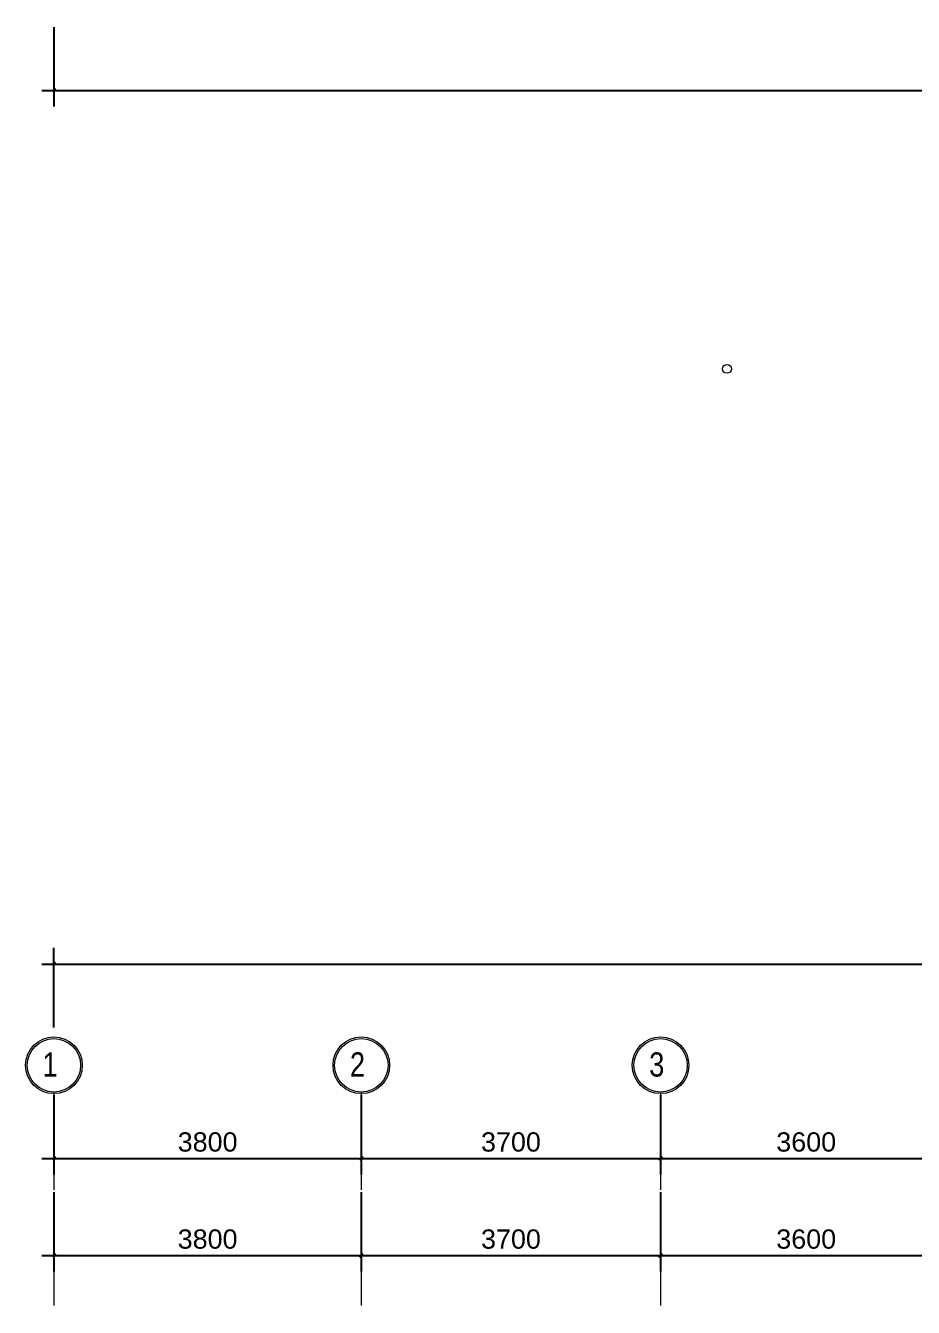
# Model space of a CAD drawing. Header units: millimetres. Extents: x -20510 to 108935, y -243239 to 20306.
# Drawn here: x 200 to 11175, y -159642 to -143800 of the extents above; entities that cross this region are included whole.
import ezdxf

# ---------------------------------------------------------------- set-up
doc = ezdxf.new("R2010")
doc.units = ezdxf.units.MM
doc.linetypes.add('Hidden', pattern=[714.375, 476.25, -238.125])
for name, color, linetype, lineweight in [('A-ANNO-DIMS', 1, 'Continuous', 9), ('A-DETL', 8, 'Continuous', 9), ('S-GRID', 1, 'Continuous', 9), ('S-GRID-IDEN', 1, 'Continuous', 9)]:
    doc.layers.add(name, color=color, linetype=linetype, lineweight=lineweight)
doc.styles.add('Arial_1', font='arial.ttf', dxfattribs={"width": 0.8, "height": 200})
doc.styles.add('Arial_5', font='arial.ttf', dxfattribs={"height": 238.125})
doc.dimstyles.new('SecretInternalLinAngDimStyle5p4736185', dxfattribs={"dimscale": 304.8, "dimtxt": 242.94927, "dimasz": 0.130208, "dimexe": 0.656168, "dimexo": 0.0625, "dimgap": 0.260417, "dimtad": 1, "dimdec": 0, "dimrnd": 100, "dimzin": 0, "dimdsep": 46, "dimtxsty": 'Arial_5', "dimblk1": 'OBLIQUE', "dimblk2": 'OBLIQUE', "dimsah": 1, "dimcen": 0.09, "dimdle": 0.492126, "dimazin": 0, "dimtfac": 1, "dimtdec": 4, "dimtix": 1, "dimtmove": 0, "dimatfit": 3, "dimfxl": 2.624672, "dimfxlon": 1, "dimtvp": 1, "dimtolj": 1, "dimtzin": 0, "dimarcsym": 2})

# ---------------------------------------------------------------- blocks, each defined once
blk = doc.blocks.new('_Oblique')
at = {"color": 0, "linetype": 'ByBlock', "lineweight": -2}
blk.add_line((-0.5, -0.5), (0.5, 0.5), dxfattribs=at)
blk = doc.blocks.new('DIMBLOCK1-05_MẶT BẰNG TẦNG ÁP MÁI')
at = {"layer": 'A-ANNO-DIMS', "color": 0, "lineweight": -2, "transparency": 16777216}
for p, q in [((550, -143819), (550, -144800)), ((37150, -143819), (37150, -144800)), ((400, -144600), (37300, -144600))]:
    blk.add_line(p, q, dxfattribs=at)
at = {"layer": 'Defpoints', "color": 0, "transparency": 16777216}
for p in [(550, -143800), (37150, -143800), (37150, -144600)]:
    blk.add_point(p, dxfattribs=at)
at = {"layer": 'A-ANNO-DIMS', "color": 0, "lineweight": -2, "transparency": 16777216, "xscale": 39.6875, "yscale": 39.6875, "zscale": 39.6875, "rotation": 180}
blk.add_blockref('_Oblique', (550, -144600), dxfattribs=at)
at = {"layer": 'A-ANNO-DIMS', "color": 0, "lineweight": -2, "transparency": 16777216, "xscale": 39.6875, "yscale": 39.6875, "zscale": 39.6875}
blk.add_blockref('_Oblique', (37150, -144600), dxfattribs=at)
at = {"layer": 'A-ANNO-DIMS', "color": 0, "transparency": 16777216, "insert": (18850, -144399), "char_height": 238.1, "width": 1098.88, "attachment_point": 5, "style": 'Arial_5'}
blk.add_mtext('\\A1;36600', dxfattribs=at)
blk = doc.blocks.new('Grid - TRUC  D1-102336-06_MẶT BẰNG TẦNG TUM')
at = {"layer": 'S-GRID-IDEN'}
for radius in [3.5, 3.3]:
    blk.add_circle((0, 0), radius, dxfattribs=at)
blk = doc.blocks.new('DIMBLOCK22-06_MẶT BẰNG TẦNG TUM')
at = {"layer": 'A-ANNO-DIMS', "color": 0, "lineweight": -2, "transparency": 16777216}
for p, q in [((550, -156181), (550, -155200)), ((37150, -156181), (37150, -155200)), ((400, -155400), (37300, -155400))]:
    blk.add_line(p, q, dxfattribs=at)
at = {"layer": 'Defpoints', "color": 0, "transparency": 16777216}
for p in [(37150, -155400), (550, -156200), (37150, -156200)]:
    blk.add_point(p, dxfattribs=at)
at = {"layer": 'A-ANNO-DIMS', "color": 0, "lineweight": -2, "transparency": 16777216, "xscale": 39.6875, "yscale": 39.6875, "zscale": 39.6875, "rotation": 180}
blk.add_blockref('_Oblique', (550, -155400), dxfattribs=at)
at = {"layer": 'A-ANNO-DIMS', "color": 0, "lineweight": -2, "transparency": 16777216, "xscale": 39.6875, "yscale": 39.6875, "zscale": 39.6875}
blk.add_blockref('_Oblique', (37150, -155400), dxfattribs=at)
at = {"layer": 'A-ANNO-DIMS', "color": 0, "transparency": 16777216, "insert": (18850, -155199), "char_height": 238.1, "width": 1098.88, "attachment_point": 5, "style": 'Arial_5'}
blk.add_mtext('\\A1;36600', dxfattribs=at)
blk = doc.blocks.new('DIMBLOCK23-06_MẶT BẰNG TẦNG TUM')
at = {"layer": 'A-ANNO-DIMS', "color": 0, "lineweight": -2, "transparency": 16777216}
for p, q in [((550, -157019), (550, -158000)), ((4350, -157019), (4350, -158000)), ((400, -157800), (4500, -157800))]:
    blk.add_line(p, q, dxfattribs=at)
at = {"layer": 'Defpoints', "color": 0, "transparency": 16777216}
for p in [(550, -157000), (4350, -157000), (4350, -157800)]:
    blk.add_point(p, dxfattribs=at)
at = {"layer": 'A-ANNO-DIMS', "color": 0, "lineweight": -2, "transparency": 16777216, "xscale": 39.6875, "yscale": 39.6875, "zscale": 39.6875, "rotation": 180}
blk.add_blockref('_Oblique', (550, -157800), dxfattribs=at)
at = {"layer": 'A-ANNO-DIMS', "color": 0, "lineweight": -2, "transparency": 16777216, "xscale": 39.6875, "yscale": 39.6875, "zscale": 39.6875}
blk.add_blockref('_Oblique', (4350, -157800), dxfattribs=at)
at = {"layer": 'A-ANNO-DIMS', "color": 0, "transparency": 16777216, "insert": (2450, -157599), "char_height": 238.1, "width": 879.1, "attachment_point": 5, "style": 'Arial_5'}
blk.add_mtext('\\A1;3800', dxfattribs=at)
blk = doc.blocks.new('DIMBLOCK24-06_MẶT BẰNG TẦNG TUM')
at = {"layer": 'A-ANNO-DIMS', "color": 0, "lineweight": -2, "transparency": 16777216}
for p, q in [((4350, -157019), (4350, -158000)), ((8050, -157019), (8050, -158000)), ((4200, -157800), (8200, -157800))]:
    blk.add_line(p, q, dxfattribs=at)
at = {"layer": 'Defpoints', "color": 0, "transparency": 16777216}
for p in [(4350, -157000), (8050, -157000), (8050, -157800)]:
    blk.add_point(p, dxfattribs=at)
at = {"layer": 'A-ANNO-DIMS', "color": 0, "lineweight": -2, "transparency": 16777216, "xscale": 39.6875, "yscale": 39.6875, "zscale": 39.6875, "rotation": 180}
blk.add_blockref('_Oblique', (4350, -157800), dxfattribs=at)
at = {"layer": 'A-ANNO-DIMS', "color": 0, "lineweight": -2, "transparency": 16777216, "xscale": 39.6875, "yscale": 39.6875, "zscale": 39.6875}
blk.add_blockref('_Oblique', (8050, -157800), dxfattribs=at)
at = {"layer": 'A-ANNO-DIMS', "color": 0, "transparency": 16777216, "insert": (6200, -157599), "char_height": 238.1, "width": 879.1, "attachment_point": 5, "style": 'Arial_5'}
blk.add_mtext('\\A1;3700', dxfattribs=at)
blk = doc.blocks.new('DIMBLOCK25-06_MẶT BẰNG TẦNG TUM')
at = {"layer": 'A-ANNO-DIMS', "color": 0, "lineweight": -2, "transparency": 16777216}
for p, q in [((8050, -157019), (8050, -158000)), ((11650, -157019), (11650, -158000)), ((7900, -157800), (11800, -157800))]:
    blk.add_line(p, q, dxfattribs=at)
at = {"layer": 'Defpoints', "color": 0, "transparency": 16777216}
for p in [(8050, -157000), (11650, -157000), (11650, -157800)]:
    blk.add_point(p, dxfattribs=at)
at = {"layer": 'A-ANNO-DIMS', "color": 0, "lineweight": -2, "transparency": 16777216, "xscale": 39.6875, "yscale": 39.6875, "zscale": 39.6875, "rotation": 180}
blk.add_blockref('_Oblique', (8050, -157800), dxfattribs=at)
at = {"layer": 'A-ANNO-DIMS', "color": 0, "lineweight": -2, "transparency": 16777216, "xscale": 39.6875, "yscale": 39.6875, "zscale": 39.6875}
blk.add_blockref('_Oblique', (11650, -157800), dxfattribs=at)
at = {"layer": 'A-ANNO-DIMS', "color": 0, "transparency": 16777216, "insert": (9850, -157599), "char_height": 238.1, "width": 879.1, "attachment_point": 5, "style": 'Arial_5'}
blk.add_mtext('\\A1;3600', dxfattribs=at)
blk = doc.blocks.new('DIMBLOCK33-06_MẶT BẰNG TẦNG TUM')
at = {"layer": 'A-ANNO-DIMS', "color": 0, "lineweight": -2, "transparency": 16777216}
for p, q in [((550, -158219), (550, -159200)), ((4350, -158219), (4350, -159200)), ((400, -159000), (4500, -159000))]:
    blk.add_line(p, q, dxfattribs=at)
at = {"layer": 'Defpoints', "color": 0, "transparency": 16777216}
for p in [(550, -158200), (4350, -158200), (4350, -159000)]:
    blk.add_point(p, dxfattribs=at)
at = {"layer": 'A-ANNO-DIMS', "color": 0, "lineweight": -2, "transparency": 16777216, "xscale": 39.6875, "yscale": 39.6875, "zscale": 39.6875, "rotation": 180}
blk.add_blockref('_Oblique', (550, -159000), dxfattribs=at)
at = {"layer": 'A-ANNO-DIMS', "color": 0, "lineweight": -2, "transparency": 16777216, "xscale": 39.6875, "yscale": 39.6875, "zscale": 39.6875}
blk.add_blockref('_Oblique', (4350, -159000), dxfattribs=at)
at = {"layer": 'A-ANNO-DIMS', "color": 0, "transparency": 16777216, "insert": (2450, -158799), "char_height": 238.1, "width": 879.1, "attachment_point": 5, "style": 'Arial_5'}
blk.add_mtext('\\A1;3800', dxfattribs=at)
blk = doc.blocks.new('DIMBLOCK34-06_MẶT BẰNG TẦNG TUM')
at = {"layer": 'A-ANNO-DIMS', "color": 0, "lineweight": -2, "transparency": 16777216}
for p, q in [((4350, -158219), (4350, -159200)), ((8050, -158219), (8050, -159200)), ((4200, -159000), (8200, -159000))]:
    blk.add_line(p, q, dxfattribs=at)
at = {"layer": 'Defpoints', "color": 0, "transparency": 16777216}
for p in [(4350, -158200), (8050, -158200), (8050, -159000)]:
    blk.add_point(p, dxfattribs=at)
at = {"layer": 'A-ANNO-DIMS', "color": 0, "lineweight": -2, "transparency": 16777216, "xscale": 39.6875, "yscale": 39.6875, "zscale": 39.6875, "rotation": 180}
blk.add_blockref('_Oblique', (4350, -159000), dxfattribs=at)
at = {"layer": 'A-ANNO-DIMS', "color": 0, "lineweight": -2, "transparency": 16777216, "xscale": 39.6875, "yscale": 39.6875, "zscale": 39.6875}
blk.add_blockref('_Oblique', (8050, -159000), dxfattribs=at)
at = {"layer": 'A-ANNO-DIMS', "color": 0, "transparency": 16777216, "insert": (6200, -158799), "char_height": 238.1, "width": 879.1, "attachment_point": 5, "style": 'Arial_5'}
blk.add_mtext('\\A1;3700', dxfattribs=at)
blk = doc.blocks.new('DIMBLOCK35-06_MẶT BẰNG TẦNG TUM')
at = {"layer": 'A-ANNO-DIMS', "color": 0, "lineweight": -2, "transparency": 16777216}
for p, q in [((8050, -158219), (8050, -159200)), ((11650, -158219), (11650, -159200)), ((7900, -159000), (11800, -159000))]:
    blk.add_line(p, q, dxfattribs=at)
at = {"layer": 'Defpoints', "color": 0, "transparency": 16777216}
for p in [(8050, -158200), (11650, -158200), (11650, -159000)]:
    blk.add_point(p, dxfattribs=at)
at = {"layer": 'A-ANNO-DIMS', "color": 0, "lineweight": -2, "transparency": 16777216, "xscale": 39.6875, "yscale": 39.6875, "zscale": 39.6875, "rotation": 180}
blk.add_blockref('_Oblique', (8050, -159000), dxfattribs=at)
at = {"layer": 'A-ANNO-DIMS', "color": 0, "lineweight": -2, "transparency": 16777216, "xscale": 39.6875, "yscale": 39.6875, "zscale": 39.6875}
blk.add_blockref('_Oblique', (11650, -159000), dxfattribs=at)
at = {"layer": 'A-ANNO-DIMS', "color": 0, "transparency": 16777216, "insert": (9850, -158799), "char_height": 238.1, "width": 879.1, "attachment_point": 5, "style": 'Arial_5'}
blk.add_mtext('\\A1;3600', dxfattribs=at)

msp = doc.modelspace()

# ---------------------------------------------------------------- linework, layer by layer
at = {"layer": 'A-DETL'}
msp.add_circle((8871.3, -148042.4), 55, dxfattribs=at)
at = {"layer": 'S-GRID', "linetype": 'Hidden'}
for p, q in [((550, -157000), (550, -178000)), ((4350, -157000), (4350, -178000)), ((8050, -157000), (8050, -178000))]:
    msp.add_line(p, q, dxfattribs=at)

# ---------------------------------------------------------------- block references
at = {"layer": 'S-GRID-IDEN', "xscale": 99.99999999999991, "yscale": 99.99999999999991, "zscale": 99.99999999999991, "rotation": 180}
for p in [(550, -156650), (4350, -156650), (8050, -156650)]:
    msp.add_blockref('Grid - TRUC  D1-102336-06_MẶT BẰNG TẦNG TUM', p, dxfattribs=at)

# ---------------------------------------------------------------- dimensions: what is measured, and where the dimension line sits
at = {"layer": 'A-ANNO-DIMS'}
for base, p1, p2, override, picture, middle in [((37150, -144600), (550, -143800), (37150, -143800), {"dimpost": '<>', "dimfxl": 36600}, 'DIMBLOCK1-05_MẶT BẰNG TẦNG ÁP MÁI', (18850, -144399)), ((37150, -155400), (550, -156200), (37150, -156200), {"dimpost": '<>', "dimfxl": 36600}, 'DIMBLOCK22-06_MẶT BẰNG TẦNG TUM', (18850, -155199)), ((4350, -157800), (550, -157000), (4350, -157000), {"dimpost": '<>', "dimfxl": 3800}, 'DIMBLOCK23-06_MẶT BẰNG TẦNG TUM', (2450, -157599)), ((8050, -157800), (4350, -157000), (8050, -157000), {"dimpost": '<>', "dimfxl": 3700}, 'DIMBLOCK24-06_MẶT BẰNG TẦNG TUM', (6200, -157599)), ((11650, -157800), (8050, -157000), (11650, -157000), {"dimpost": '<>', "dimfxl": 3600}, 'DIMBLOCK25-06_MẶT BẰNG TẦNG TUM', (9850, -157599)), ((4350, -159000), (550, -158200), (4350, -158200), {"dimpost": '<>', "dimfxl": 3800}, 'DIMBLOCK33-06_MẶT BẰNG TẦNG TUM', (2450, -158799)), ((8050, -159000), (4350, -158200), (8050, -158200), {"dimpost": '<>', "dimfxl": 3700}, 'DIMBLOCK34-06_MẶT BẰNG TẦNG TUM', (6200, -158799)), ((11650, -159000), (8050, -158200), (11650, -158200), {"dimpost": '<>', "dimfxl": 3600}, 'DIMBLOCK35-06_MẶT BẰNG TẦNG TUM', (9850, -158799))]:
    dim = msp.add_linear_dim(base=base, p1=p1, p2=p2, dimstyle='SecretInternalLinAngDimStyle5p4736185', override=override, dxfattribs=at)
    dim.commit()
    dim.dimension.update_dxf_attribs({"geometry": picture, "text_midpoint": middle})

# ---------------------------------------------------------------- next in the draw order: texts
at = {"layer": 'S-GRID-IDEN', "char_height": 300, "width": 288.607, "attachment_point": 1, "style": 'Arial_1', "bg_fill": 3, "box_fill_scale": 1.25, "bg_fill_color": 9, "bg_fill_true_color": 13158600, "bg_fill_transparency": 0}
for s, insert in [('1', (409.2, -156489.2)), ('2', (4209.2, -156489.2)), ('3', (7909.2, -156489.2))]:
    msp.add_mtext(s, dxfattribs=dict(at, insert=insert))

doc.saveas('drawing.dxf')
